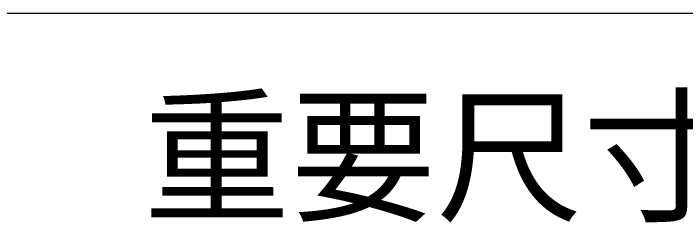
# Model space of a CAD drawing. Header units: millimetres. Extents: x 3042 to 4057, y 1987 to 3678.
# Drawn here: x 3458.5 to 3522.3, y 2405.6 to 2425.4 of the extents above; entities that cross this region are included whole.
import ezdxf
from ezdxf.enums import TextEntityAlignment as Align

# ---------------------------------------------------------------- set-up
doc = ezdxf.new("R2010")
doc.units = ezdxf.units.MM
doc.layers.add('BORDER', color=6, linetype='CONTINUOUS')
doc.styles.add('仿宋', font='simsun.ttc')

msp = doc.modelspace()

# ---------------------------------------------------------------- linework, layer by layer
at = {"layer": 'BORDER'}
msp.add_line((3657.62, 2425.423), (3042.008, 2425.423), dxfattribs=at)
msp.add_line((3657.62, 2425.423), (3042.008, 2425.423), dxfattribs=at)
msp.add_line((3657.62, 2425.423), (3042.008, 2425.423), dxfattribs=at)
msp.add_line((3657.62, 2425.423), (3042.008, 2425.423), dxfattribs=at)

# ---------------------------------------------------------------- texts
at = {"layer": 'BORDER', "style": '仿宋'}
msp.add_attdef('重要尺寸：127.80*255.80', text='深圳市玉沣科技有限公司', height=10.18477, dxfattribs=at).set_placement((3550.589, 2411.819), align=Align.MIDDLE_CENTER)

doc.saveas('drawing.dxf')
